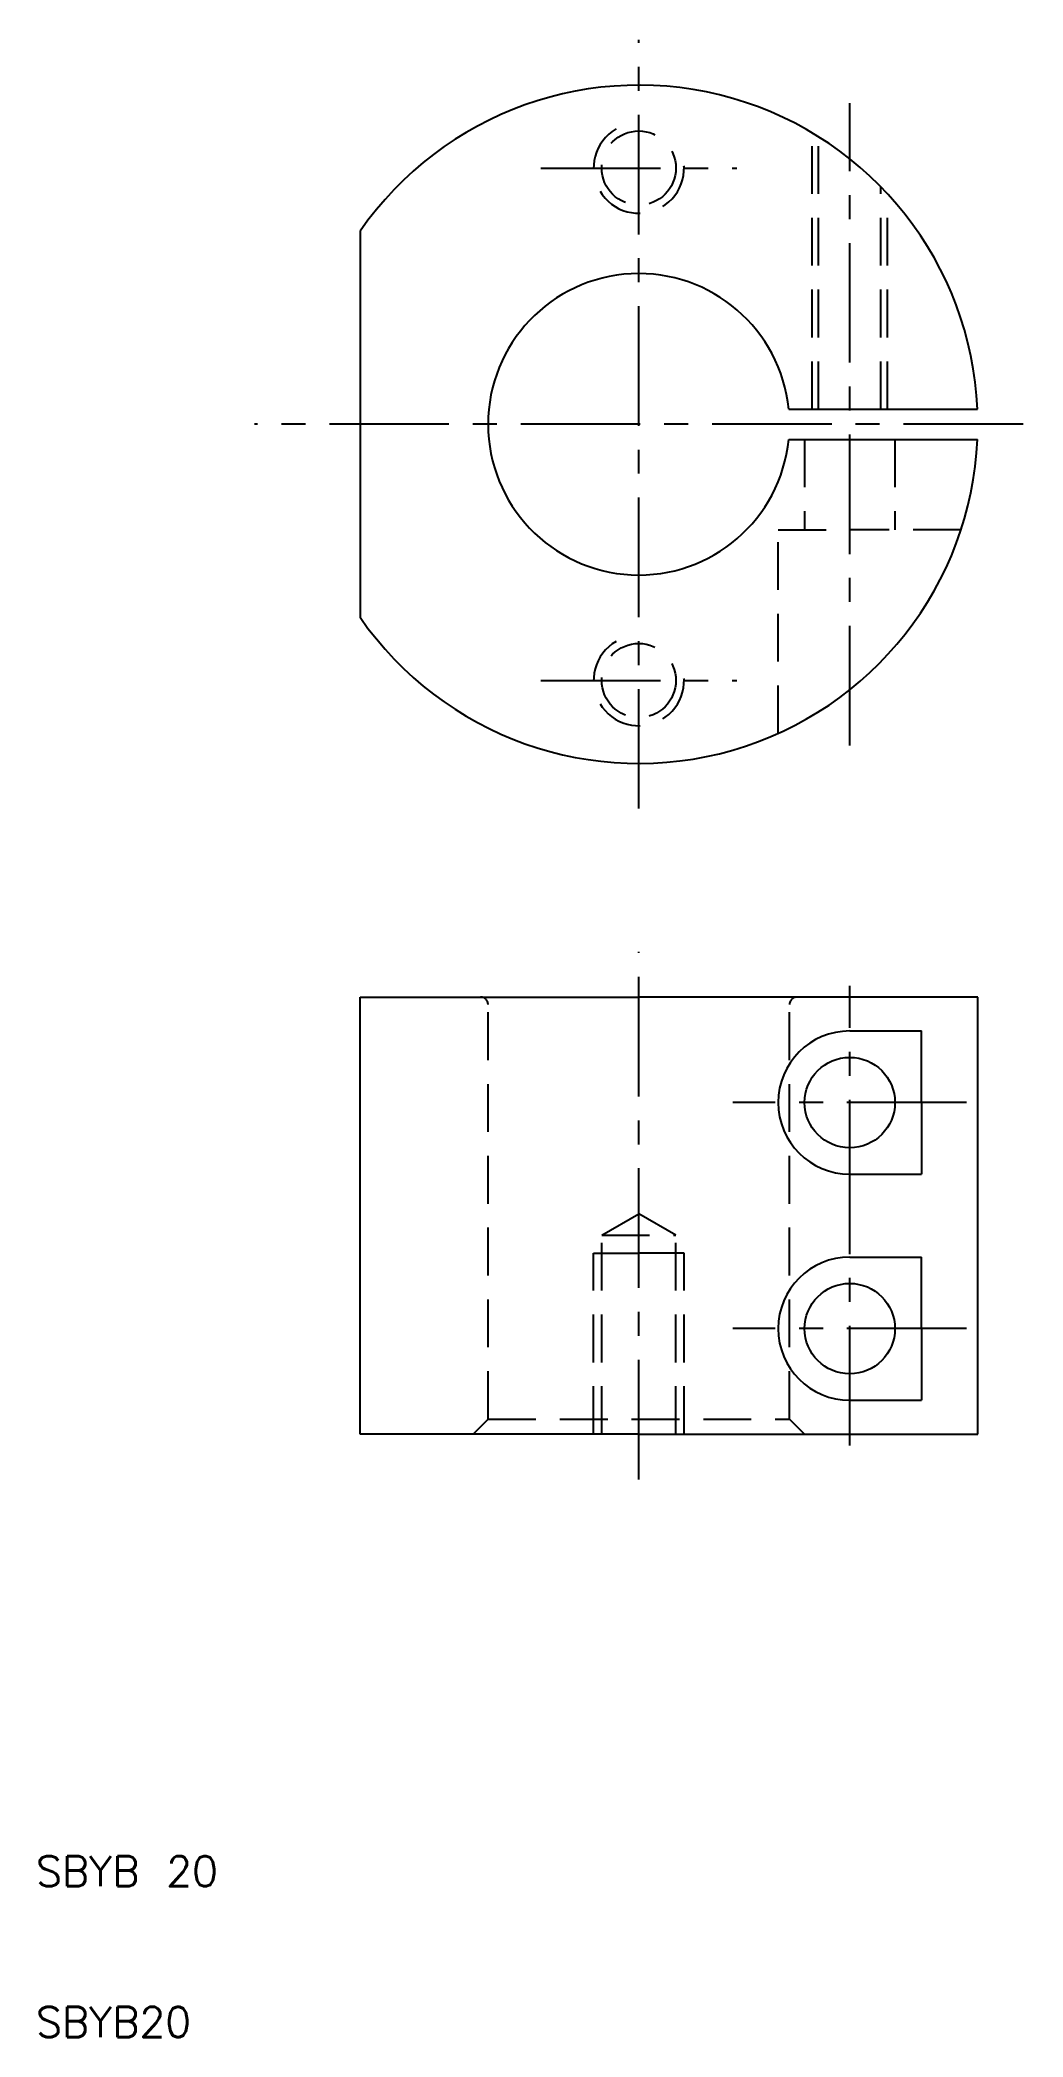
# Model space of a CAD drawing. Extents: x 10 to 76, y 10 to 142.
import ezdxf

# ---------------------------------------------------------------- set-up
doc = ezdxf.new("R2010")
doc.units = 0
doc.header["$LTSCALE"] = 0.25
doc.linetypes.add('CENTER', pattern=[50.8, 31.75, -6.35, 6.35, -6.35])
doc.linetypes.add('DASHED', pattern=[19.05, 12.7, -6.35])
doc.layers.get('0').update_dxf_attribs({"linetype": 'CONTINUOUS'})
doc.layers.add('CENTER', color=1, linetype='CENTER')
doc.styles.get("Standard").update_dxf_attribs({"font": 'txt.shx', "bigfont": 'extfont.shx'})

msp = doc.modelspace()

# ---------------------------------------------------------------- linework, layer by layer
at = {"color": 3, "linetype": 'DASHED'}
for p, q in [((61.5, 118), (61.5, 136.34)), ((61.93, 118), (61.93, 136.07)), ((66.07, 118), (66.07, 132.75)), ((66.5, 118), (66.5, 132.3)), ((61, 116), (61, 110)), ((67, 116), (67, 110)), ((59.25, 96.49), (59.25, 110)), ((59.25, 110), (64, 110)), ((71.38, 110), (64, 110)), ((40, 51), (40, 78.5)), ((60, 51), (60, 78.5)), ((47.54, 63.2), (50, 64.62)), ((52.46, 63.2), (50, 64.62)), ((47.54, 50), (47.54, 63.2)), ((47.54, 63.2), (52.46, 63.2)), ((52.46, 50), (52.46, 63.2)), ((47, 50), (47, 62)), ((47, 62), (50, 62)), ((53, 62), (50, 62)), ((53, 50), (53, 62)), ((39, 50), (40, 51)), ((40, 51), (60, 51)), ((61, 50), (60, 51))]:
    msp.add_line(p, q, dxfattribs=at)
for p, q in [((31.5, 129.81), (31.5, 104.19)), ((59.95, 118), (72.48, 118)), ((59.95, 116), (72.48, 116)), ((31.5, 50), (31.5, 79)), ((31.5, 79), (50, 79)), ((72.5, 79), (50, 79)), ((72.5, 50), (72.5, 79)), ((64, 76.75), (68.75, 76.75)), ((68.75, 72), (68.75, 76.75)), ((68.75, 72), (68.75, 67.25)), ((64, 67.25), (68.75, 67.25)), ((64, 61.75), (68.75, 61.75)), ((68.75, 57), (68.75, 61.75)), ((68.75, 57), (68.75, 52.25)), ((64, 52.25), (68.75, 52.25)), ((50, 50), (31.5, 50)), ((50, 50), (72.5, 50))]:
    msp.add_line(p, q)
for centre in [(50, 134), (50, 100)]:
    msp.add_circle(centre, 2.46, dxfattribs=at)
for centre in [(64, 72), (64, 57)]:
    msp.add_circle(centre, 3)
for centre, radius, start, end in [((50, 117), 22.5, 2.5473, 145.3079), ((50, 117), 10, 5.7392, 354.2608), ((50, 117), 22.5, 214.6921, 357.4527), ((64, 72), 4.75, 90, 270), ((64, 57), 4.75, 90, 270)]:
    msp.add_arc(centre, radius, start, end)
for centre, radius, start, end in [((50, 134), 3, 120, 30), ((50, 100), 3, 120, 30), ((39.5, 78.5), 0.5, 0, 90), ((60.5, 78.5), 0.5, 90, 180)]:
    msp.add_arc(centre, radius, start, end, dxfattribs=at)
at = {"layer": 'CENTER', "color": 1, "linetype": 'CENTER'}
for p, q in [((50, 91.5), (50, 142.5)), ((64, 95.69), (64, 138.31)), ((43.5, 134), (56.5, 134)), ((75.5, 117), (24.5, 117)), ((43.5, 100), (56.5, 100)), ((50, 47), (50, 82)), ((64, 64.25), (64, 79.75)), ((71.75, 72), (56.25, 72)), ((64, 49.25), (64, 64.75)), ((71.75, 57), (56.25, 57))]:
    msp.add_line(p, q, dxfattribs=at)

# ---------------------------------------------------------------- texts
for s, p in [('SBYB 20', (10, 20)), ('SBYB20', (10, 10))]:
    msp.add_text(s, height=2).set_placement(p)

doc.saveas('drawing.dxf')
